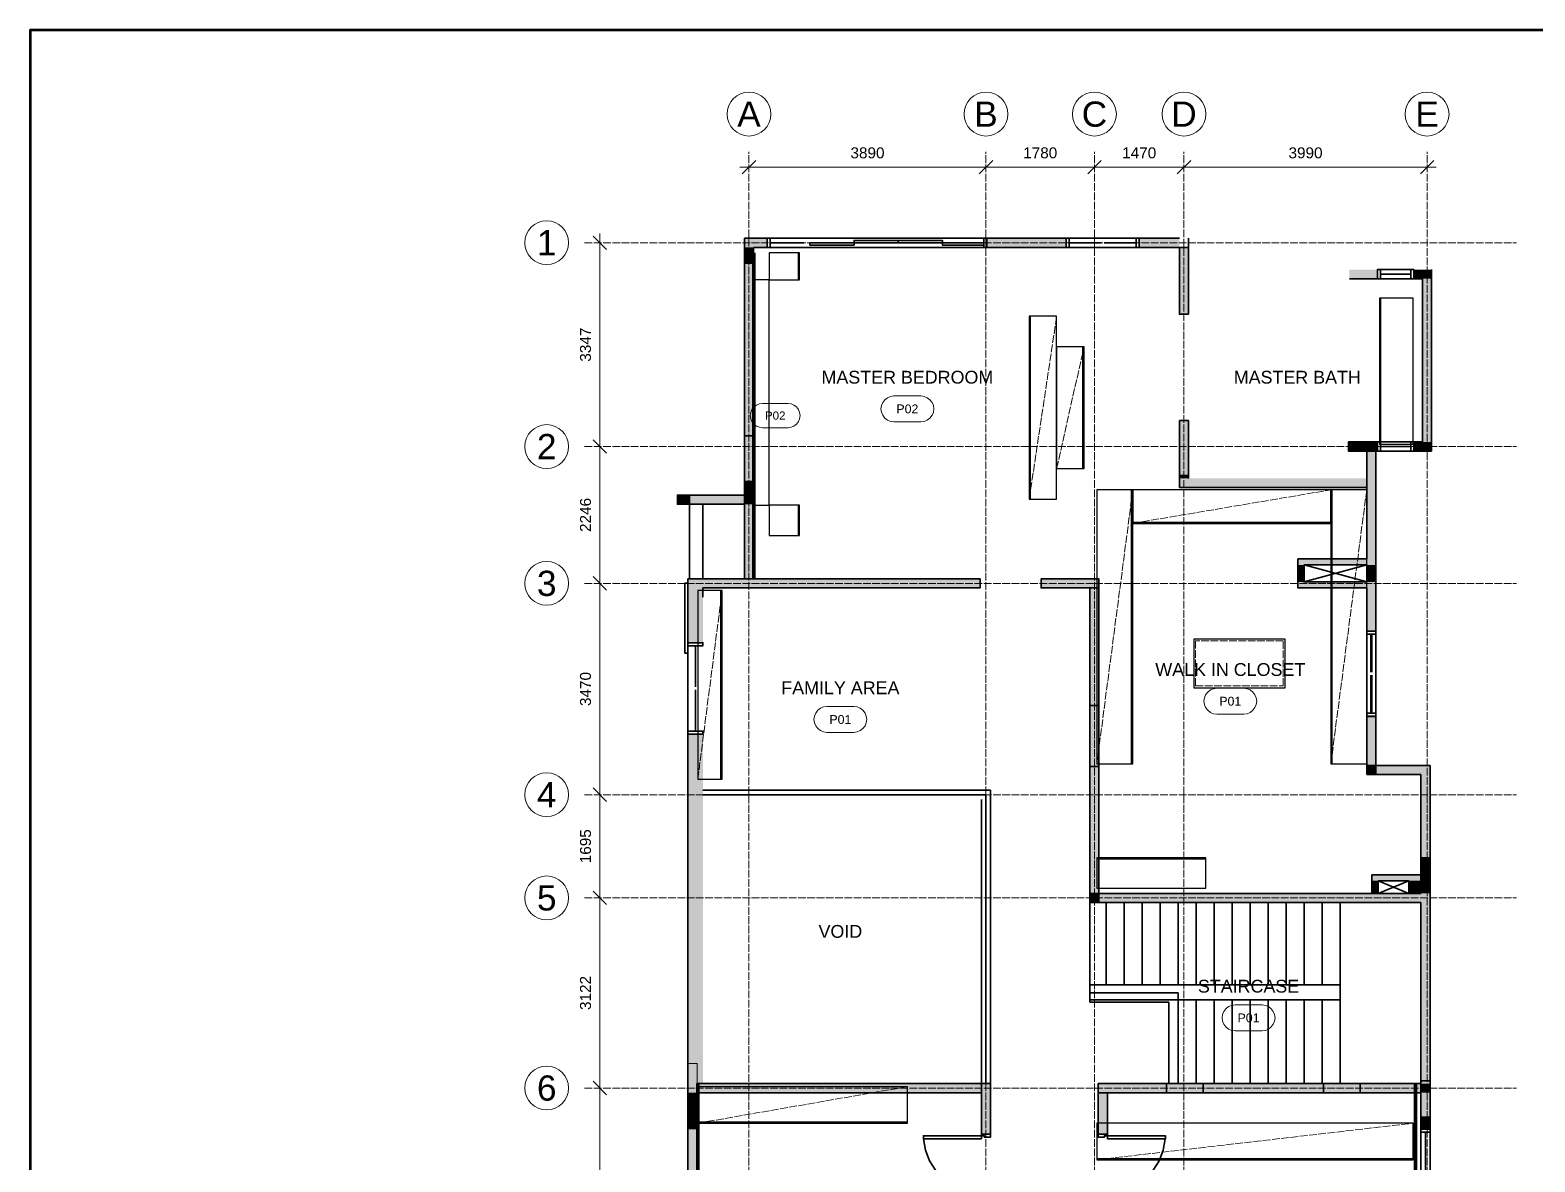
# Model space of a CAD drawing. Header units: millimetres. Extents: x 5 to 415, y 5 to 292.
# Drawn here: x 5 to 252, y 106.1 to 292 of the extents above; entities that cross this region are included whole.
import ezdxf
from ezdxf.enums import TextEntityAlignment as Align

# ---------------------------------------------------------------- set-up
doc = ezdxf.new("R2010")
doc.units = ezdxf.units.MM
doc.linetypes.add('DASHED', pattern=[1.524, 1.27, -0.254])
for name, color, linetype, lineweight in [('0-SHEET', 7, 'CONTINUOUS', 50), ('A-GRID', 8, 'DASHED', 13), ('A-GRID-TAG', 7, 'CONTINUOUS', 18), ('A-WALL', 250, 'CONTINUOUS', 35), ('A-WALL-DEMO', 1, 'DASHED', 35), ('A-WALL-FILL', 250, 'CONTINUOUS', 0), ('A-WALL-NEW', 5, 'CONTINUOUS', 35), ('A-WIND', 7, 'CONTINUOUS', 13), ('I-DIM', 5, 'CONTINUOUS', 13), ('I-FINISH', 6, 'CONTINUOUS', 50), ('I-JOIN', 6, 'CONTINUOUS', 25), ('I-JOIN-HIDDEN', 6, 'DASHED', 13), ('I-ROOM', 7, 'CONTINUOUS', 13), ('I-TAG', 5, 'CONTINUOUS', 13)]:
    doc.layers.add(name, color=color, linetype=linetype, lineweight=lineweight)
doc.styles.get("Standard").update_dxf_attribs({"font": 'arial.ttf'})

msp = doc.modelspace()

# ---------------------------------------------------------------- hatches: boundary and pattern name
at = {"layer": 'A-WALL-DEMO', "true_color": 0x727430}
h = msp.add_hatch(color=7, dxfattribs=at)
h.dxf.hatch_style = 1
h.paths.add_polyline_path([(123.74, 225.39), (122.24, 225.39), (123.74, 217.89), (123.74, 225.39)])
h = msp.add_hatch(color=7, dxfattribs=at)
h.dxf.hatch_style = 1
h.paths.add_polyline_path([(122.24, 225.39), (123.74, 217.89), (122.24, 217.89), (122.24, 225.39)])
h = msp.add_hatch(color=7, dxfattribs=at)
h.dxf.hatch_style = 1
h.paths.add_polyline_path([(180.45, 181.08), (178.95, 181.08), (180.45, 171.07), (180.45, 181.08)])
h = msp.add_hatch(color=7, dxfattribs=at)
h.dxf.hatch_style = 1
h.paths.add_polyline_path([(178.95, 181.08), (180.45, 171.07), (178.95, 171.07), (178.95, 181.08)])
at = {"layer": 'A-WALL-FILL', "true_color": 0x4d4d4d}
h = msp.add_hatch(color=7, dxfattribs=at)
h.dxf.hatch_style = 1
h.paths.add_polyline_path([(125.99, 257.82), (122.24, 257.82), (125.99, 256.32), (125.99, 257.82)])
h = msp.add_hatch(color=7, dxfattribs=at)
h.dxf.hatch_style = 1
h.paths.add_polyline_path([(122.24, 257.82), (125.99, 256.32), (122.24, 256.32), (122.24, 257.82)])
h = msp.add_hatch(color=7, dxfattribs=at)
h.dxf.hatch_style = 1
h.paths.add_polyline_path([(175.04, 257.82), (162.04, 257.82), (175.04, 256.32), (175.04, 257.82)])
h = msp.add_hatch(color=7, dxfattribs=at)
h.dxf.hatch_style = 1
h.paths.add_polyline_path([(162.04, 257.82), (175.04, 256.32), (162.04, 256.32), (162.04, 257.82)])
h = msp.add_hatch(color=7, dxfattribs=at)
h.dxf.hatch_style = 1
h.paths.add_polyline_path([(193.65, 257.82), (187.05, 257.82), (193.65, 256.32), (193.65, 257.82)])
h = msp.add_hatch(color=7, dxfattribs=at)
h.dxf.hatch_style = 1
h.paths.add_polyline_path([(187.05, 257.82), (193.65, 256.32), (187.05, 256.32), (187.05, 257.82)])
h = msp.add_hatch(color=7, dxfattribs=at)
h.dxf.hatch_style = 1
h.paths.add_polyline_path([(123.74, 256.32), (122.24, 256.32), (123.74, 253.6), (123.74, 256.32)])
h = msp.add_hatch(color=7, dxfattribs=at)
h.dxf.hatch_style = 1
h.paths.add_polyline_path([(122.24, 256.32), (123.74, 253.6), (122.24, 253.6), (122.24, 256.32)])
h = msp.add_hatch(color=7, dxfattribs=at)
h.dxf.hatch_style = 1
h.paths.add_polyline_path([(123.74, 253.6), (122.24, 253.6), (123.74, 225.39), (123.74, 253.6)])
h = msp.add_hatch(color=7, dxfattribs=at)
h.dxf.hatch_style = 1
h.paths.add_polyline_path([(122.24, 253.6), (123.74, 225.39), (122.24, 225.39), (122.24, 253.6)])
h = msp.add_hatch(color=7, dxfattribs=at)
h.dxf.hatch_style = 1
h.paths.add_polyline_path([(226.15, 252.66), (221.55, 252.66), (226.15, 251.16), (226.15, 252.66)])
h = msp.add_hatch(color=7, dxfattribs=at)
h.dxf.hatch_style = 1
h.paths.add_polyline_path([(221.55, 252.66), (226.15, 251.16), (221.55, 251.16), (221.55, 252.66)])
h = msp.add_hatch(color=7, dxfattribs=at)
h.dxf.hatch_style = 1
h.paths.add_polyline_path([(235.05, 252.66), (232.15, 252.66), (235.05, 251.16), (235.05, 252.66)])
h = msp.add_hatch(color=7, dxfattribs=at)
h.dxf.hatch_style = 1
h.paths.add_polyline_path([(232.15, 252.66), (235.05, 251.16), (232.15, 251.16), (232.15, 252.66)])
h = msp.add_hatch(color=7, dxfattribs=at)
h.dxf.hatch_style = 1
h.paths.add_polyline_path([(235.05, 251.16), (233.55, 251.16), (235.05, 224.37), (235.05, 251.16)])
h = msp.add_hatch(color=7, dxfattribs=at)
h.dxf.hatch_style = 1
h.paths.add_polyline_path([(233.55, 251.16), (235.05, 224.37), (233.55, 224.37), (233.55, 251.16)])
h = msp.add_hatch(color=7, dxfattribs=at)
h.dxf.hatch_style = 1
h.paths.add_polyline_path([(226.15, 224.37), (224.4, 224.37), (226.15, 222.87), (226.15, 224.37)])
h = msp.add_hatch(color=7, dxfattribs=at)
h.dxf.hatch_style = 1
h.paths.add_polyline_path([(224.4, 224.37), (226.15, 222.87), (224.4, 222.87), (224.4, 224.37)])
h = msp.add_hatch(color=7, dxfattribs=at)
h.dxf.hatch_style = 1
h.paths.add_polyline_path([(225.9, 222.87), (224.4, 222.87), (225.9, 218.37), (225.9, 222.87)])
h = msp.add_hatch(color=7, dxfattribs=at)
h.dxf.hatch_style = 1
h.paths.add_polyline_path([(224.4, 222.87), (225.9, 218.37), (224.4, 218.37), (224.4, 222.87)])
h = msp.add_hatch(color=7, dxfattribs=at)
h.dxf.hatch_style = 1
h.paths.add_polyline_path([(235.05, 224.37), (232.15, 224.37), (235.05, 222.87), (235.05, 224.37)])
h = msp.add_hatch(color=7, dxfattribs=at)
h.dxf.hatch_style = 1
h.paths.add_polyline_path([(232.15, 224.37), (235.05, 222.87), (232.15, 222.87), (232.15, 224.37)])
h = msp.add_hatch(color=7, dxfattribs=at)
h.dxf.hatch_style = 1
h.paths.add_polyline_path([(123.74, 217.89), (122.24, 217.89), (123.74, 216.64), (123.74, 217.89)])
h = msp.add_hatch(color=7, dxfattribs=at)
h.dxf.hatch_style = 1
h.paths.add_polyline_path([(122.24, 217.89), (123.74, 216.64), (122.24, 216.64), (122.24, 217.89)])
h = msp.add_hatch(color=7, dxfattribs=at)
h.dxf.hatch_style = 1
h.paths.add_polyline_path([(225.9, 218.37), (224.4, 218.37), (225.9, 205.17), (225.9, 218.37)])
h = msp.add_hatch(color=7, dxfattribs=at)
h.dxf.hatch_style = 1
h.paths.add_polyline_path([(224.4, 218.37), (225.9, 205.17), (224.4, 205.17), (224.4, 218.37)])
h = msp.add_hatch(color=7, dxfattribs=at)
h.dxf.hatch_style = 1
h.paths.add_polyline_path([(113.23, 215.64), (111.24, 215.64), (113.23, 214.14), (113.23, 215.64)])
h = msp.add_hatch(color=7, dxfattribs=at)
h.dxf.hatch_style = 1
h.paths.add_polyline_path([(111.24, 215.64), (113.23, 214.14), (111.24, 214.14), (111.24, 215.64)])
h = msp.add_hatch(color=7, dxfattribs=at)
h.dxf.hatch_style = 1
h.paths.add_polyline_path([(122.24, 215.64), (113.23, 215.64), (122.24, 214.14), (122.24, 215.64)])
h = msp.add_hatch(color=7, dxfattribs=at)
h.dxf.hatch_style = 1
h.paths.add_polyline_path([(113.23, 215.64), (122.24, 214.14), (113.23, 214.14), (113.23, 215.64)])
h = msp.add_hatch(color=7, dxfattribs=at)
h.dxf.hatch_style = 1
h.paths.add_polyline_path([(123.74, 216.64), (122.24, 216.64), (123.74, 215.64), (123.74, 216.64)])
h = msp.add_hatch(color=7, dxfattribs=at)
h.dxf.hatch_style = 1
h.paths.add_polyline_path([(122.24, 216.64), (123.74, 215.64), (122.24, 215.64), (122.24, 216.64)])
h = msp.add_hatch(color=7, dxfattribs=at)
h.dxf.hatch_style = 1
h.paths.add_polyline_path([(123.74, 215.64), (122.24, 215.64), (123.74, 214.14), (123.74, 215.64)])
h = msp.add_hatch(color=7, dxfattribs=at)
h.dxf.hatch_style = 1
h.paths.add_polyline_path([(122.24, 215.64), (123.74, 214.14), (122.24, 214.14), (122.24, 215.64)])
h = msp.add_hatch(color=7, dxfattribs=at)
h.dxf.hatch_style = 1
h.paths.add_polyline_path([(123.74, 214.14), (122.24, 214.14), (123.74, 201.88), (123.74, 214.14)])
h = msp.add_hatch(color=7, dxfattribs=at)
h.dxf.hatch_style = 1
h.paths.add_polyline_path([(122.24, 214.14), (123.74, 201.88), (122.24, 201.88), (122.24, 214.14)])
h = msp.add_hatch(color=7, dxfattribs=at)
h.dxf.hatch_style = 1
h.paths.add_polyline_path([(225.9, 205.17), (213.1, 205.17), (225.9, 204.17), (225.9, 205.17)])
h = msp.add_hatch(color=7, dxfattribs=at)
h.dxf.hatch_style = 1
h.paths.add_polyline_path([(213.1, 205.17), (225.9, 204.17), (213.1, 204.17), (213.1, 205.17)])
h = msp.add_hatch(color=7, dxfattribs=at)
h.dxf.hatch_style = 1
h.paths.add_polyline_path([(214.1, 204.17), (213.1, 204.17), (214.1, 201.39), (214.1, 204.17)])
h = msp.add_hatch(color=7, dxfattribs=at)
h.dxf.hatch_style = 1
h.paths.add_polyline_path([(213.1, 204.17), (214.1, 201.39), (213.1, 201.39), (213.1, 204.17)])
h = msp.add_hatch(color=7, dxfattribs=at)
h.dxf.hatch_style = 1
h.paths.add_polyline_path([(225.9, 204.17), (224.4, 204.17), (225.9, 201.88), (225.9, 204.17)])
h = msp.add_hatch(color=7, dxfattribs=at)
h.dxf.hatch_style = 1
h.paths.add_polyline_path([(224.4, 204.17), (225.9, 201.88), (224.4, 201.88), (224.4, 204.17)])
h = msp.add_hatch(color=7, dxfattribs=at)
h.dxf.hatch_style = 1
h.paths.add_polyline_path([(160.94, 201.88), (112.97, 201.88), (160.94, 200.39), (160.94, 201.88)])
h = msp.add_hatch(color=7, dxfattribs=at)
h.dxf.hatch_style = 1
h.paths.add_polyline_path([(112.97, 201.88), (160.94, 200.39), (112.97, 200.39), (112.97, 201.88)])
h = msp.add_hatch(color=7, dxfattribs=at)
h.dxf.hatch_style = 1
h.paths.add_polyline_path([(115.45, 200.39), (112.97, 200.39), (115.45, 191.39), (115.45, 200.39)])
h = msp.add_hatch(color=7, dxfattribs=at)
h.dxf.hatch_style = 1
h.paths.add_polyline_path([(112.97, 200.39), (115.45, 191.39), (112.97, 191.39), (112.97, 200.39)])
h = msp.add_hatch(color=7, dxfattribs=at)
h.dxf.hatch_style = 1
h.paths.add_polyline_path([(180.45, 201.88), (170.94, 201.88), (180.45, 200.39), (180.45, 201.88)])
h = msp.add_hatch(color=7, dxfattribs=at)
h.dxf.hatch_style = 1
h.paths.add_polyline_path([(170.94, 201.88), (180.45, 200.39), (170.94, 200.39), (170.94, 201.88)])
h = msp.add_hatch(color=7, dxfattribs=at)
h.dxf.hatch_style = 1
h.paths.add_polyline_path([(180.45, 200.39), (178.95, 200.39), (180.45, 181.08), (180.45, 200.39)])
h = msp.add_hatch(color=7, dxfattribs=at)
h.dxf.hatch_style = 1
h.paths.add_polyline_path([(178.95, 200.39), (180.45, 181.08), (178.95, 181.08), (178.95, 200.39)])
h = msp.add_hatch(color=7, dxfattribs=at)
h.dxf.hatch_style = 1
h.paths.add_polyline_path([(225.9, 201.39), (213.1, 201.39), (225.9, 200.39), (225.9, 201.39)])
h = msp.add_hatch(color=7, dxfattribs=at)
h.dxf.hatch_style = 1
h.paths.add_polyline_path([(213.1, 201.39), (225.9, 200.39), (213.1, 200.39), (213.1, 201.39)])
h = msp.add_hatch(color=7, dxfattribs=at)
h.dxf.hatch_style = 1
h.paths.add_polyline_path([(225.9, 201.88), (224.4, 201.88), (225.9, 201.39), (225.9, 201.88)])
h = msp.add_hatch(color=7, dxfattribs=at)
h.dxf.hatch_style = 1
h.paths.add_polyline_path([(224.4, 201.88), (225.9, 201.39), (224.4, 201.39), (224.4, 201.88)])
h = msp.add_hatch(color=7, dxfattribs=at)
h.dxf.hatch_style = 1
h.paths.add_polyline_path([(225.9, 200.39), (224.4, 200.39), (225.9, 193.31), (225.9, 200.39)])
h = msp.add_hatch(color=7, dxfattribs=at)
h.dxf.hatch_style = 1
h.paths.add_polyline_path([(224.4, 200.39), (225.9, 193.31), (224.4, 193.31), (224.4, 200.39)])
h = msp.add_hatch(color=7, dxfattribs=at)
h.dxf.hatch_style = 1
h.paths.add_polyline_path([(225.9, 179.31), (224.4, 179.31), (225.9, 171.24), (225.9, 179.31)])
h = msp.add_hatch(color=7, dxfattribs=at)
h.dxf.hatch_style = 1
h.paths.add_polyline_path([(224.4, 179.31), (225.9, 171.24), (224.4, 171.24), (224.4, 179.31)])
h = msp.add_hatch(color=7, dxfattribs=at)
h.dxf.hatch_style = 1
h.paths.add_polyline_path([(115.45, 176.39), (112.97, 176.39), (115.45, 119.01), (115.45, 176.39)])
h = msp.add_hatch(color=7, dxfattribs=at)
h.dxf.hatch_style = 1
h.paths.add_polyline_path([(112.97, 176.39), (115.45, 119.01), (112.97, 119.01), (112.97, 176.39)])
h = msp.add_hatch(color=7, dxfattribs=at)
h.dxf.hatch_style = 1
h.paths.add_polyline_path([(180.45, 171.07), (178.95, 171.07), (180.45, 150.23), (180.45, 171.07)])
h = msp.add_hatch(color=7, dxfattribs=at)
h.dxf.hatch_style = 1
h.paths.add_polyline_path([(178.95, 171.07), (180.45, 150.23), (178.95, 150.23), (178.95, 171.07)])
h = msp.add_hatch(color=7, dxfattribs=at)
h.dxf.hatch_style = 1
h.paths.add_polyline_path([(225.9, 171.24), (224.4, 171.24), (225.9, 170.28), (225.9, 171.24)])
h = msp.add_hatch(color=7, dxfattribs=at)
h.dxf.hatch_style = 1
h.paths.add_polyline_path([(224.4, 171.24), (225.9, 170.28), (224.4, 170.28), (224.4, 171.24)])
h = msp.add_hatch(color=7, dxfattribs=at)
h.dxf.hatch_style = 1
h.paths.add_polyline_path([(234.8, 171.24), (225.9, 171.24), (234.8, 170.28), (234.8, 171.24)])
h = msp.add_hatch(color=7, dxfattribs=at)
h.dxf.hatch_style = 1
h.paths.add_polyline_path([(225.9, 171.24), (234.8, 170.28), (225.9, 170.28), (225.9, 171.24)])
h = msp.add_hatch(color=7, dxfattribs=at)
h.dxf.hatch_style = 1
h.paths.add_polyline_path([(225.9, 170.28), (224.4, 170.28), (225.9, 169.74), (225.9, 170.28)])
h = msp.add_hatch(color=7, dxfattribs=at)
h.dxf.hatch_style = 1
h.paths.add_polyline_path([(224.4, 170.28), (225.9, 169.74), (224.4, 169.74), (224.4, 170.28)])
h = msp.add_hatch(color=7, dxfattribs=at)
h.dxf.hatch_style = 1
h.paths.add_polyline_path([(234.8, 170.28), (225.9, 170.28), (234.8, 169.74), (234.8, 170.28)])
h = msp.add_hatch(color=7, dxfattribs=at)
h.dxf.hatch_style = 1
h.paths.add_polyline_path([(225.9, 170.28), (234.8, 169.74), (225.9, 169.74), (225.9, 170.28)])
h = msp.add_hatch(color=7, dxfattribs=at)
h.dxf.hatch_style = 1
h.paths.add_polyline_path([(234.8, 169.74), (233.3, 169.74), (234.8, 156.23), (234.8, 169.74)])
h = msp.add_hatch(color=7, dxfattribs=at)
h.dxf.hatch_style = 1
h.paths.add_polyline_path([(233.3, 169.74), (234.8, 156.23), (233.3, 156.23), (233.3, 169.74)])
h = msp.add_hatch(color=7, dxfattribs=at)
h.dxf.hatch_style = 1
h.paths.add_polyline_path([(234.8, 156.23), (233.3, 156.23), (234.8, 153.31), (234.8, 156.23)])
h = msp.add_hatch(color=7, dxfattribs=at)
h.dxf.hatch_style = 1
h.paths.add_polyline_path([(233.3, 156.23), (234.8, 153.31), (233.3, 153.31), (233.3, 156.23)])
h = msp.add_hatch(color=7, dxfattribs=at)
h.dxf.hatch_style = 1
h.paths.add_polyline_path([(233.3, 153.31), (225.26, 153.31), (233.3, 152.32), (233.3, 153.31)])
h = msp.add_hatch(color=7, dxfattribs=at)
h.dxf.hatch_style = 1
h.paths.add_polyline_path([(225.26, 153.31), (233.3, 152.32), (225.26, 152.32), (225.26, 153.31)])
h = msp.add_hatch(color=7, dxfattribs=at)
h.dxf.hatch_style = 1
h.paths.add_polyline_path([(234.8, 153.31), (233.3, 153.31), (234.8, 150.23), (234.8, 153.31)])
h = msp.add_hatch(color=7, dxfattribs=at)
h.dxf.hatch_style = 1
h.paths.add_polyline_path([(233.3, 153.31), (234.8, 150.23), (233.3, 150.23), (233.3, 153.31)])
h = msp.add_hatch(color=7, dxfattribs=at)
h.dxf.hatch_style = 1
h.paths.add_polyline_path([(226.26, 152.32), (225.26, 152.32), (226.26, 150.23), (226.26, 152.32)])
h = msp.add_hatch(color=7, dxfattribs=at)
h.dxf.hatch_style = 1
h.paths.add_polyline_path([(225.26, 152.32), (226.26, 150.23), (225.26, 150.23), (225.26, 152.32)])
h = msp.add_hatch(color=7, dxfattribs=at)
h.dxf.hatch_style = 1
h.paths.add_polyline_path([(233.3, 152.32), (231.3, 152.32), (233.3, 150.23), (233.3, 152.32)])
h = msp.add_hatch(color=7, dxfattribs=at)
h.dxf.hatch_style = 1
h.paths.add_polyline_path([(231.3, 152.32), (233.3, 150.23), (231.3, 150.23), (231.3, 152.32)])
h = msp.add_hatch(color=7, dxfattribs=at)
h.dxf.hatch_style = 1
h.paths.add_polyline_path([(180.45, 150.23), (178.95, 150.23), (180.45, 148.73), (180.45, 150.23)])
h = msp.add_hatch(color=7, dxfattribs=at)
h.dxf.hatch_style = 1
h.paths.add_polyline_path([(178.95, 150.23), (180.45, 148.73), (178.95, 148.73), (178.95, 150.23)])
h = msp.add_hatch(color=7, dxfattribs=at)
h.dxf.hatch_style = 1
h.paths.add_polyline_path([(234.8, 150.23), (180.45, 150.23), (234.8, 148.73), (234.8, 150.23)])
h = msp.add_hatch(color=7, dxfattribs=at)
h.dxf.hatch_style = 1
h.paths.add_polyline_path([(180.45, 150.23), (234.8, 148.73), (180.45, 148.73), (180.45, 150.23)])
h = msp.add_hatch(color=7, dxfattribs=at)
h.dxf.hatch_style = 1
h.paths.add_polyline_path([(234.8, 148.73), (233.3, 148.73), (234.8, 119.01), (234.8, 148.73)])
h = msp.add_hatch(color=7, dxfattribs=at)
h.dxf.hatch_style = 1
h.paths.add_polyline_path([(233.3, 148.73), (234.8, 119.01), (233.3, 119.01), (233.3, 148.73)])
h = msp.add_hatch(color=7, dxfattribs=at)
h.dxf.hatch_style = 1
h.paths.add_polyline_path([(114.47, 114.28), (114.47, 122.28), (112.97, 114.28), (114.47, 114.28)])
h = msp.add_hatch(color=7, dxfattribs=at)
h.dxf.hatch_style = 1
h.paths.add_polyline_path([(114.47, 122.28), (112.97, 114.28), (112.97, 122.28), (114.47, 122.28)])
h = msp.add_hatch(color=7, dxfattribs=at)
h.dxf.hatch_style = 1
h.paths.add_polyline_path([(161.14, 119.01), (112.97, 119.01), (161.14, 117.51), (161.14, 119.01)])
h = msp.add_hatch(color=7, dxfattribs=at)
h.dxf.hatch_style = 1
h.paths.add_polyline_path([(112.97, 119.01), (161.14, 117.51), (112.97, 117.51), (112.97, 119.01)])
h = msp.add_hatch(color=7, dxfattribs=at)
h.dxf.hatch_style = 1
h.paths.add_polyline_path([(162.64, 119.01), (161.14, 119.01), (162.64, 110.71), (162.64, 119.01)])
h = msp.add_hatch(color=7, dxfattribs=at)
h.dxf.hatch_style = 1
h.paths.add_polyline_path([(161.14, 119.01), (162.64, 110.71), (161.14, 110.71), (161.14, 119.01)])
h = msp.add_hatch(color=7, dxfattribs=at)
h.dxf.hatch_style = 1
h.paths.add_polyline_path([(191.54, 119.01), (180.34, 119.01), (191.54, 117.51), (191.54, 119.01)])
h = msp.add_hatch(color=7, dxfattribs=at)
h.dxf.hatch_style = 1
h.paths.add_polyline_path([(180.34, 119.01), (191.54, 117.51), (180.34, 117.51), (180.34, 119.01)])
h = msp.add_hatch(color=7, dxfattribs=at)
h.dxf.hatch_style = 1
h.paths.add_polyline_path([(197.55, 117.51), (197.55, 119.01), (191.54, 117.51), (197.55, 117.51)])
h = msp.add_hatch(color=7, dxfattribs=at)
h.dxf.hatch_style = 1
h.paths.add_polyline_path([(197.55, 119.01), (191.54, 117.51), (191.54, 119.01), (197.55, 119.01)])
h = msp.add_hatch(color=7, dxfattribs=at)
h.dxf.hatch_style = 1
h.paths.add_polyline_path([(217.3, 119.01), (197.55, 119.01), (217.3, 117.51), (217.3, 119.01)])
h = msp.add_hatch(color=7, dxfattribs=at)
h.dxf.hatch_style = 1
h.paths.add_polyline_path([(197.55, 119.01), (217.3, 117.51), (197.55, 117.51), (197.55, 119.01)])
h = msp.add_hatch(color=7, dxfattribs=at)
h.dxf.hatch_style = 1
h.paths.add_polyline_path([(223.3, 117.51), (223.3, 119.01), (217.3, 117.51), (223.3, 117.51)])
h = msp.add_hatch(color=7, dxfattribs=at)
h.dxf.hatch_style = 1
h.paths.add_polyline_path([(223.3, 119.01), (217.3, 117.51), (217.3, 119.01), (223.3, 119.01)])
h = msp.add_hatch(color=7, dxfattribs=at)
h.dxf.hatch_style = 1
h.paths.add_polyline_path([(233.3, 119.01), (223.3, 119.01), (233.3, 117.51), (233.3, 119.01)])
h = msp.add_hatch(color=7, dxfattribs=at)
h.dxf.hatch_style = 1
h.paths.add_polyline_path([(223.3, 119.01), (233.3, 117.51), (223.3, 117.51), (223.3, 119.01)])
h = msp.add_hatch(color=7, dxfattribs=at)
h.dxf.hatch_style = 1
h.paths.add_polyline_path([(233.3, 113.49), (234.8, 113.49), (233.3, 119.48), (233.3, 113.49)])
h = msp.add_hatch(color=7, dxfattribs=at)
h.dxf.hatch_style = 1
h.paths.add_polyline_path([(234.8, 113.49), (233.3, 119.48), (234.8, 119.48), (234.8, 113.49)])
h = msp.add_hatch(color=7, dxfattribs=at)
h.dxf.hatch_style = 1
h.paths.add_polyline_path([(234.8, 119.01), (233.3, 119.01), (234.8, 117.51), (234.8, 119.01)])
h = msp.add_hatch(color=7, dxfattribs=at)
h.dxf.hatch_style = 1
h.paths.add_polyline_path([(233.3, 119.01), (234.8, 117.51), (233.3, 117.51), (233.3, 119.01)])
h = msp.add_hatch(color=7, dxfattribs=at)
h.dxf.hatch_style = 1
h.paths.add_polyline_path([(114.47, 117.51), (112.97, 117.51), (114.47, 114.75), (114.47, 117.51)])
h = msp.add_hatch(color=7, dxfattribs=at)
h.dxf.hatch_style = 1
h.paths.add_polyline_path([(112.97, 117.51), (114.47, 114.75), (112.97, 114.75), (112.97, 117.51)])
h = msp.add_hatch(color=7, dxfattribs=at)
h.dxf.hatch_style = 1
h.paths.add_polyline_path([(181.84, 117.51), (180.34, 117.51), (181.84, 110.71), (181.84, 117.51)])
h = msp.add_hatch(color=7, dxfattribs=at)
h.dxf.hatch_style = 1
h.paths.add_polyline_path([(180.34, 117.51), (181.84, 110.71), (180.34, 110.71), (180.34, 117.51)])
h = msp.add_hatch(color=7, dxfattribs=at)
h.dxf.hatch_style = 1
h.paths.add_polyline_path([(234.8, 117.51), (233.3, 117.51), (234.8, 111.5), (234.8, 117.51)])
h = msp.add_hatch(color=7, dxfattribs=at)
h.dxf.hatch_style = 1
h.paths.add_polyline_path([(233.3, 117.51), (234.8, 111.5), (233.3, 111.5), (233.3, 117.51)])
h = msp.add_hatch(color=7, dxfattribs=at)
h.dxf.hatch_style = 1
h.paths.add_polyline_path([(114.47, 114.75), (112.97, 114.75), (114.47, 114.28), (114.47, 114.75)])
h = msp.add_hatch(color=7, dxfattribs=at)
h.dxf.hatch_style = 1
h.paths.add_polyline_path([(112.97, 114.75), (114.47, 114.28), (112.97, 114.28), (112.97, 114.75)])
h = msp.add_hatch(color=7, dxfattribs=at)
h.dxf.hatch_style = 1
h.paths.add_polyline_path([(114.47, 114.28), (112.97, 114.28), (114.47, 111.5), (114.47, 114.28)])
h = msp.add_hatch(color=7, dxfattribs=at)
h.dxf.hatch_style = 1
h.paths.add_polyline_path([(112.97, 114.28), (114.47, 111.5), (112.97, 111.5), (112.97, 114.28)])
h = msp.add_hatch(color=7, dxfattribs=at)
h.dxf.hatch_style = 1
h.paths.add_polyline_path([(114.47, 111.5), (112.97, 111.5), (114.47, 104.77), (114.47, 111.5)])
h = msp.add_hatch(color=7, dxfattribs=at)
h.dxf.hatch_style = 1
h.paths.add_polyline_path([(112.97, 111.5), (114.47, 104.77), (112.97, 104.77), (112.97, 111.5)])
h = msp.add_hatch(color=7, dxfattribs=at)
h.dxf.hatch_style = 1
h.paths.add_polyline_path([(234.8, 113.49), (233.3, 113.49), (234.8, 111.5), (234.8, 113.49)])
h = msp.add_hatch(color=7, dxfattribs=at)
h.dxf.hatch_style = 1
h.paths.add_polyline_path([(233.3, 113.49), (234.8, 111.5), (233.3, 111.5), (233.3, 113.49)])
at = {"layer": 'A-WALL-NEW', "true_color": 0x4554a5}
h = msp.add_hatch(color=7, dxfattribs=at)
h.dxf.hatch_style = 1
h.paths.add_polyline_path([(195.15, 256.32), (193.65, 256.32), (195.15, 251.16), (195.15, 256.32)])
h = msp.add_hatch(color=7, dxfattribs=at)
h.dxf.hatch_style = 1
h.paths.add_polyline_path([(193.65, 256.32), (195.15, 251.16), (193.65, 251.16), (193.65, 256.32)])
h = msp.add_hatch(color=7, dxfattribs=at)
h.dxf.hatch_style = 1
h.paths.add_polyline_path([(195.15, 251.16), (193.65, 251.16), (195.15, 245.33), (195.15, 251.16)])
h = msp.add_hatch(color=7, dxfattribs=at)
h.dxf.hatch_style = 1
h.paths.add_polyline_path([(193.65, 251.16), (195.15, 245.33), (193.65, 245.33), (193.65, 251.16)])
h = msp.add_hatch(color=7, dxfattribs=at)
h.dxf.hatch_style = 1
h.paths.add_polyline_path([(195.15, 227.87), (193.65, 227.87), (195.15, 224.37), (195.15, 227.87)])
h = msp.add_hatch(color=7, dxfattribs=at)
h.dxf.hatch_style = 1
h.paths.add_polyline_path([(193.65, 227.87), (195.15, 224.37), (193.65, 224.37), (193.65, 227.87)])
h = msp.add_hatch(color=7, dxfattribs=at)
h.dxf.hatch_style = 1
h.paths.add_polyline_path([(195.15, 224.37), (193.65, 224.37), (195.15, 218.97), (195.15, 224.37)])
h = msp.add_hatch(color=7, dxfattribs=at)
h.dxf.hatch_style = 1
h.paths.add_polyline_path([(193.65, 224.37), (195.15, 218.97), (193.65, 218.97), (193.65, 224.37)])
h = msp.add_hatch(color=7, dxfattribs=at)
h.dxf.hatch_style = 1
h.paths.add_polyline_path([(224.4, 224.37), (221.4, 224.37), (224.4, 222.87), (224.4, 224.37)])
h = msp.add_hatch(color=7, dxfattribs=at)
h.dxf.hatch_style = 1
h.paths.add_polyline_path([(221.4, 224.37), (224.4, 222.87), (221.4, 222.87), (221.4, 224.37)])
h = msp.add_hatch(color=7, dxfattribs=at)
h.dxf.hatch_style = 1
h.paths.add_polyline_path([(195.15, 218.97), (193.65, 218.97), (195.15, 218.37), (195.15, 218.97)])
h = msp.add_hatch(color=7, dxfattribs=at)
h.dxf.hatch_style = 1
h.paths.add_polyline_path([(193.65, 218.97), (195.15, 218.37), (193.65, 218.37), (193.65, 218.97)])
h = msp.add_hatch(color=7, dxfattribs=at)
h.dxf.hatch_style = 1
h.paths.add_polyline_path([(224.4, 218.37), (193.65, 218.37), (224.4, 216.87), (224.4, 218.37)])
h = msp.add_hatch(color=7, dxfattribs=at)
h.dxf.hatch_style = 1
h.paths.add_polyline_path([(193.65, 218.37), (224.4, 216.87), (193.65, 216.87), (193.65, 218.37)])

# ---------------------------------------------------------------- linework, layer by layer
at = {"layer": '0-SHEET'}
msp.add_lwpolyline([(5, 5), (415, 5), (415, 292), (5, 292)], close=True, dxfattribs=at)
at = {"layer": 'A-GRID'}
for p, q in [((123, 37), (123, 272)), ((161.9, 37), (161.9, 272)), ((179.7, 37), (179.7, 272)), ((194.4, 37), (194.4, 272)), ((234.3, 37), (234.3, 272)), ((96, 257.08), (249, 257.08)), ((96, 223.61), (249, 223.61)), ((96, 201.15), (249, 201.15)), ((96, 166.45), (249, 166.45)), ((96, 149.5), (249, 149.5)), ((96, 118.28), (249, 118.28))]:
    msp.add_line(p, q, dxfattribs=at)
at = {"layer": 'A-GRID-TAG'}
for centre in [(123, 278.2), (161.9, 278.2), (179.7, 278.2), (194.4, 278.2), (234.3, 278.2), (89.8, 257.08), (89.8, 223.61), (89.8, 201.15), (89.8, 166.45), (89.8, 149.5), (89.8, 118.28)]:
    msp.add_circle(centre, 3.6, dxfattribs=at)
at = {"layer": 'A-WALL'}
for points in [[(122.24, 257.82), (193.65, 257.82)], [(122.24, 257.82), (122.24, 201.88)], [(123.74, 256.32), (125.99, 256.32), (125.99, 257.82), (125.99, 256.32)], [(126.49, 256.32), (125.99, 256.32), (125.99, 257.82), (126.49, 257.82), (126.49, 256.32)], [(126.49, 257.07), (131.99, 257.07)], [(132.99, 257.07), (161.54, 257.07)], [(140.24, 257.07), (140.24, 256.7), (132.99, 256.7), (132.99, 257.07), (140.24, 257.07)], [(147.49, 257.45), (147.49, 257.07), (140.24, 257.07), (140.24, 257.45), (147.49, 257.45)], [(147.49, 257.45), (147.49, 257.07), (154.74, 257.07), (154.74, 257.45), (147.49, 257.45)], [(154.74, 257.07), (154.74, 256.7), (161.54, 256.7), (161.54, 257.07), (154.74, 257.07)], [(162.04, 256.32), (161.54, 256.32), (161.54, 257.82), (162.04, 257.82), (162.04, 256.32)], [(162.04, 256.32), (162.04, 257.82)], [(175.04, 257.82), (175.04, 256.32)], [(175.54, 256.32), (175.04, 256.32), (175.04, 257.82), (175.54, 257.82), (175.54, 256.32)], [(180.79, 257.07), (175.54, 257.07)], [(186.54, 257.07), (181.29, 257.07)], [(187.05, 256.32), (186.54, 256.32), (186.54, 257.82), (187.05, 257.82), (187.05, 256.32)], [(195.15, 257.82), (195.15, 245.33)], [(123.74, 256.32), (168.65, 256.32)], [(123.74, 256.32), (123.74, 201.88)], [(123.74, 256.32), (167.14, 256.32)], [(168.65, 256.32), (195.15, 256.32)], [(193.65, 256.32), (193.65, 245.33)], [(193.65, 256.32), (193.65, 245.33), (195.15, 245.33)], [(195.15, 256.32), (195.15, 245.33)], [(232.15, 251.16), (232.15, 252.66), (226.15, 252.66), (226.15, 251.16), (232.15, 251.16)], [(226.65, 251.16), (226.15, 251.16), (226.15, 252.66), (226.65, 252.66), (226.65, 251.16)], [(232.15, 251.16), (231.65, 251.16), (231.65, 252.66), (232.15, 252.66), (232.15, 251.16)], [(235.05, 252.66), (235.05, 222.87)], [(233.55, 251.16), (221.55, 251.16)], [(226.65, 251.91), (231.65, 251.91)], [(233.55, 251.16), (233.55, 224.37)], [(193.65, 227.87), (193.65, 216.87)], [(193.65, 227.87), (193.65, 216.87)], [(195.15, 227.87), (193.65, 227.87)], [(195.15, 227.87), (195.15, 218.37)], [(122.24, 225.39), (123.74, 225.39)], [(224.4, 224.37), (221.4, 224.37), (221.4, 222.87), (224.4, 222.87)], [(233.55, 224.37), (224.4, 224.37)], [(224.4, 224.37), (224.4, 222.87), (224.4, 205.17)], [(224.6, 224.37), (224.4, 224.37)], [(235.05, 222.87), (224.4, 222.87)], [(225.9, 222.87), (225.9, 201.88)], [(226.15, 222.87), (226.15, 224.37)], [(226.65, 222.87), (226.15, 222.87), (226.15, 224.37), (226.65, 224.37), (226.65, 222.87)], [(226.65, 223.62), (231.65, 223.62)], [(232.15, 222.87), (231.65, 222.87), (231.65, 224.37), (232.15, 224.37), (232.15, 222.87)], [(233.55, 224.37), (232.15, 224.37), (232.15, 222.87)], [(123.74, 217.89), (122.24, 217.89)], [(123.74, 201.88), (123.74, 215.64), (123.74, 216.64), (122.24, 216.64), (122.24, 215.64), (114.74, 215.64), (111.24, 215.64), (111.24, 214.14), (113.23, 214.14), (113.23, 201.88)], [(113.23, 215.64), (122.24, 215.64), (122.24, 214.14), (113.23, 214.14), (113.23, 215.64)], [(224.4, 216.87), (193.65, 216.87)], [(115.45, 201.88), (115.45, 214.14)], [(213.1, 203.67), (213.1, 205.17)], [(224.4, 200.39), (213.1, 200.39), (213.1, 205.17), (224.4, 205.17), (213.1, 205.17)], [(213.1, 203.67), (213.1, 201.88)], [(224.4, 201.39), (214.1, 201.39), (214.1, 204.17), (224.4, 204.17), (224.4, 201.39)], [(224.4, 204.17), (214.1, 201.39)], [(214.1, 204.17), (224.4, 201.39)], [(224.4, 201.39), (224.4, 204.17)], [(112.97, 201.19), (112.48, 201.19), (112.48, 189.69), (112.97, 189.69)], [(160.94, 201.88), (112.97, 201.88)], [(112.97, 49.99), (112.97, 201.88)], [(160.94, 200.39), (115.45, 200.39)], [(115.45, 200.39), (115.45, 198.89)], [(160.94, 200.39), (160.94, 201.88)], [(180.45, 201.88), (170.94, 201.88)], [(170.94, 201.88), (170.94, 200.39), (180.45, 200.39), (180.45, 201.88), (170.94, 201.88)], [(180.45, 200.39), (178.95, 200.39)], [(178.95, 200.39), (178.95, 148.73)], [(178.95, 200.39), (178.95, 150.23), (233.3, 150.23)], [(180.45, 200.39), (180.45, 148.73)], [(224.4, 200.39), (213.1, 200.39)], [(224.4, 200.39), (219.9, 200.39)], [(224.4, 200.39), (224.4, 169.74)], [(225.9, 201.88), (225.9, 169.74)], [(224.4, 193.31), (224.4, 179.32), (225.9, 179.32), (225.9, 193.31), (224.4, 193.31)], [(225.9, 193.31), (225.9, 179.31), (224.4, 179.31), (224.4, 193.31), (225.9, 193.31)], [(225.9, 192.81), (225.9, 193.31), (224.4, 193.31), (224.4, 192.81), (225.9, 192.81)], [(225.05, 186.56), (225.05, 192.81)], [(225.25, 186.56), (225.25, 192.81)], [(115.45, 191.39), (112.97, 191.39)], [(112.97, 190.89), (112.97, 191.39), (115.45, 191.39), (115.45, 190.89), (112.97, 190.89)], [(114.21, 190.89), (114.21, 184.14)], [(225.05, 179.81), (225.05, 186.06)], [(225.25, 179.81), (225.25, 186.06)], [(114.21, 183.64), (114.21, 176.88)], [(180.45, 181.08), (180.45, 171.07), (178.95, 171.07), (178.95, 181.08), (180.45, 181.08)], [(225.9, 179.31), (225.9, 179.81), (224.4, 179.81), (224.4, 179.31), (225.9, 179.31)], [(114.47, 176.39), (112.97, 176.39), (115.45, 176.39), (115.45, 176.88), (112.97, 176.88), (112.97, 176.39)], [(115.45, 176.39), (112.97, 176.39)], [(234.8, 171.24), (224.4, 171.24)], [(234.8, 117.51), (234.8, 171.24)], [(233.3, 169.74), (224.4, 169.74)], [(233.3, 150.23), (233.3, 169.74)], [(115.45, 167.18), (162.64, 167.18)], [(115.45, 166.43), (161.89, 166.43), (161.89, 119.01)], [(161.14, 165.68), (161.14, 119.01), (161.14, 110.71)], [(162.64, 167.18), (162.64, 110.71)], [(225.26, 153.31), (225.26, 150.23), (233.3, 150.23), (233.3, 153.31), (225.26, 153.31)], [(226.26, 152.32), (226.26, 150.23), (231.3, 150.23), (231.3, 152.32), (226.26, 152.32)], [(226.26, 152.32), (231.3, 150.23)], [(226.26, 150.23), (231.3, 152.32)], [(178.95, 148.73), (233.3, 148.73)], [(178.95, 148.73), (178.95, 135.22)], [(184.56, 148.73), (184.56, 135.22), (181.61, 135.22), (181.61, 148.73), (184.56, 148.73)], [(187.52, 148.73), (187.52, 135.22), (184.56, 135.22), (184.56, 148.73), (187.52, 148.73)], [(190.48, 148.73), (190.48, 135.22), (187.52, 135.22), (187.52, 148.73), (190.48, 148.73)], [(193.44, 148.73), (193.44, 135.22), (190.48, 135.22), (190.48, 148.73), (193.44, 148.73)], [(196.39, 148.73), (196.39, 135.22), (193.44, 135.22), (193.44, 148.73), (196.39, 148.73)], [(199.35, 148.73), (199.35, 135.22), (196.39, 135.22), (196.39, 148.73), (199.35, 148.73)], [(202.31, 148.73), (202.31, 135.22), (199.35, 135.22), (199.35, 148.73), (202.31, 148.73)], [(205.27, 148.73), (205.27, 135.22), (202.31, 135.22), (202.31, 148.73), (205.27, 148.73)], [(208.23, 148.73), (208.23, 135.22), (205.27, 135.22), (205.27, 148.73), (208.23, 148.73)], [(211.18, 148.73), (211.18, 135.22), (208.23, 135.22), (208.23, 148.73), (211.18, 148.73)], [(214.14, 148.73), (214.14, 135.22), (211.18, 135.22), (211.18, 148.73), (214.14, 148.73)], [(217.1, 148.73), (217.1, 135.22), (214.14, 135.22), (214.14, 148.73), (217.1, 148.73)], [(220.05, 148.73), (220.05, 135.22), (217.1, 135.22), (217.1, 148.73), (220.05, 148.73)], [(233.3, 148.73), (233.3, 119.01)], [(178.95, 135.22), (178.95, 132.77), (220.05, 132.77), (220.05, 135.22), (178.95, 135.22)], [(193.44, 133.91), (178.95, 133.91), (178.95, 132.4)], [(193.44, 119.01), (193.44, 133.91)], [(191.94, 132.4), (178.95, 132.4)], [(180.34, 119.01), (191.94, 119.01), (191.94, 132.4)], [(196.39, 132.77), (196.39, 119.01), (193.44, 119.01), (193.44, 132.77), (196.39, 132.77)], [(199.35, 132.77), (199.35, 119.01), (196.39, 119.01), (196.39, 132.77), (199.35, 132.77)], [(202.31, 132.77), (202.31, 119.01), (199.35, 119.01), (199.35, 132.77), (202.31, 132.77)], [(205.27, 132.77), (205.27, 119.01), (202.31, 119.01), (202.31, 132.77), (205.27, 132.77)], [(208.23, 132.77), (208.23, 119.01), (205.27, 119.01), (205.27, 132.77), (208.23, 132.77)], [(211.18, 132.77), (211.18, 119.01), (208.23, 119.01), (208.23, 132.77), (211.18, 132.77)], [(214.14, 132.77), (214.14, 119.01), (211.18, 119.01), (211.18, 132.77), (214.14, 132.77)], [(217.1, 132.77), (217.1, 119.01), (214.14, 119.01), (214.14, 132.77), (217.1, 132.77)], [(220.05, 132.77), (220.05, 119.01), (217.1, 119.01), (217.1, 132.77), (220.05, 132.77)], [(162.64, 119.01), (114.47, 119.01)], [(233.3, 119.01), (180.34, 119.01)], [(180.34, 110.71), (180.34, 119.01)], [(197.55, 117.51), (191.54, 117.51), (191.54, 119.01), (197.55, 119.01), (197.55, 117.51)], [(223.3, 117.51), (217.3, 117.51), (217.3, 119.01), (223.3, 119.01), (223.3, 117.51)], [(223.3, 117.51), (223.3, 119.01)], [(233.3, 113.49), (233.3, 119.48), (234.8, 119.48), (234.8, 113.49), (233.3, 113.49)], [(233.3, 119.01), (233.3, 83.2)], [(161.14, 117.51), (114.47, 117.51)], [(114.47, 86.07), (114.47, 117.51)], [(233.3, 117.51), (180.34, 117.51)], [(181.84, 110.71), (181.84, 117.51)], [(191.34, 117.51), (198.84, 117.51)], [(233.3, 118.49), (233.3, 116.99)], [(234.8, 117.51), (234.8, 81.7)], [(233.3, 111.5), (234.8, 111.5)], [(233.3, 111.01), (233.3, 111.5), (234.8, 111.5), (234.8, 111.01), (233.3, 111.01)], [(151.64, 109.96), (161.14, 109.96), (161.14, 110.45), (151.64, 110.45), (151.64, 109.96)], [(151.64, 109.96), (151.97, 108.08), (152.64, 106.34), (153.61, 104.8), (154.85, 103.46), (156.3, 102.38), (157.94, 101.58), (159.74, 101.09), (161.64, 100.95)], [(162.64, 110.71), (161.14, 110.71)], [(162.64, 110.71), (161.14, 110.71), (161.14, 110.45), (161.65, 110.45), (161.65, 110.2), (162.64, 110.2), (162.64, 110.71)], [(181.84, 110.71), (180.34, 110.71)], [(180.34, 110.71), (181.84, 110.71), (181.84, 110.45), (181.34, 110.45), (181.34, 110.2), (180.34, 110.2), (180.34, 110.71)], [(181.33, 100.95), (183.23, 101.09), (185.03, 101.58), (186.67, 102.38), (188.12, 103.46), (189.36, 104.8), (190.33, 106.34), (191, 108.08), (191.33, 109.96)], [(191.34, 109.96), (181.84, 109.96), (181.84, 110.45), (191.34, 110.45), (191.34, 109.96)], [(234.05, 111.01), (234.05, 104.58)]]:
    msp.add_lwpolyline(points, dxfattribs=at)
at = {"layer": 'A-WIND'}
msp.add_lwpolyline([(114.47, 122.28), (114.47, 114.28), (112.97, 114.28), (112.97, 122.28), (114.47, 122.28)], dxfattribs=at)
at = {"layer": 'I-DIM'}
for p, q in [((121.5, 269.5), (163.4, 269.5)), ((121.9, 268.4), (124.1, 270.6)), ((160.4, 269.5), (181.2, 269.5)), ((160.8, 268.4), (163, 270.6)), ((160.8, 268.4), (163, 270.6)), ((178.2, 269.5), (195.9, 269.5)), ((178.6, 268.4), (180.8, 270.6)), ((178.6, 268.4), (180.8, 270.6)), ((192.9, 269.5), (235.8, 269.5)), ((193.3, 268.4), (195.5, 270.6)), ((193.3, 268.4), (195.5, 270.6)), ((233.2, 268.4), (235.4, 270.6)), ((99.6, 255.98), (97.4, 258.18)), ((98.5, 222.11), (98.5, 258.58)), ((98.5, 199.65), (98.5, 225.11)), ((99.6, 222.51), (97.4, 224.71)), ((99.6, 222.51), (97.4, 224.71)), ((98.5, 164.95), (98.5, 202.65)), ((99.6, 200.05), (97.4, 202.25)), ((99.6, 200.05), (97.4, 202.25)), ((99.6, 165.35), (97.4, 167.55)), ((99.6, 165.35), (97.4, 167.55)), ((98.5, 148), (98.5, 167.95)), ((98.5, 116.78), (98.5, 151)), ((99.6, 148.4), (97.4, 150.6)), ((99.6, 148.4), (97.4, 150.6)), ((99.6, 117.18), (97.4, 119.38)), ((99.6, 117.18), (97.4, 119.38)), ((98.5, 86.46), (98.5, 119.78))]:
    msp.add_line(p, q, dxfattribs=at)
at = {"layer": 'I-FINISH', "color": 6, "lineweight": 70}
for p, q in [((123.8, 202), (123.8, 255.4)), ((114.6, 85.5), (114.6, 119))]:
    msp.add_line(p, q, dxfattribs=at)
at = {"layer": 'I-FINISH', "color": 4, "lineweight": 70}
msp.add_line((232.4, 61), (232.4, 119), dxfattribs=at)
at = {"layer": 'I-JOIN'}
for p, q in [((131.1, 251), (131.1, 255.4)), ((226.7, 224), (226.7, 248)), ((169.2, 215), (169.2, 245)), ((177.8, 220), (177.8, 240)), ((185.8, 171.5), (185.8, 216.5)), ((218.7, 171.5), (218.7, 216.5)), ((131.1, 209), (131.1, 214)), ((186, 211.2), (218.5, 211.2)), ((118.4, 169), (118.4, 200)), ((180.1, 155.9), (198, 155.9)), ((114.6, 112.7), (149, 112.7)), ((180.1, 106.7), (232, 106.7))]:
    msp.add_line(p, q, dxfattribs=at)
for points in [[(126.3, 251), (131.3, 251), (131.3, 255.4), (126.3, 255.4)], [(123.8, 214), (126.3, 214), (126.3, 251), (123.8, 251)], [(226.5, 224), (232, 224), (232, 248), (226.5, 248)], [(169, 215), (173.5, 215), (173.5, 245), (169, 245)], [(173.5, 220), (178, 220), (178, 240), (173.5, 240)], [(180.1, 171.5), (186, 171.5), (186, 216.5), (180.1, 216.5)], [(186, 211), (218.5, 211), (218.5, 216.5), (186, 216.5)], [(218.5, 171.5), (224.4, 171.5), (224.4, 216.5), (218.5, 216.5)], [(126.3, 209), (131.3, 209), (131.3, 214), (126.3, 214)], [(114.6, 169), (118.6, 169), (118.6, 200), (114.6, 200)], [(196, 184), (211, 184), (211, 192), (196, 192)], [(180.1, 151.1), (198, 151.1), (198, 156.1), (180.1, 156.1)], [(114.6, 112.5), (149, 112.5), (149, 118.5), (114.6, 118.5)], [(180.1, 106.5), (232, 106.5), (232, 112.5), (180.1, 112.5)]]:
    msp.add_lwpolyline(points, close=True, dxfattribs=at)
at = {"layer": 'I-JOIN-HIDDEN'}
for p, q in [((169, 215), (173.5, 245)), ((173.5, 220), (178, 240)), ((180.1, 171.5), (186, 216.5)), ((186, 211), (218.5, 216.5)), ((218.5, 171.5), (224.4, 216.5)), ((114.6, 169), (118.6, 200)), ((114.6, 112.5), (149, 118.5)), ((180.1, 106.5), (232, 112.5))]:
    msp.add_line(p, q, dxfattribs=at)
msp.add_lwpolyline([(196.3, 184.3), (210.7, 184.3), (210.7, 191.7), (196.3, 191.7)], close=True, dxfattribs=at)
at = {"layer": 'I-TAG'}
for points in [[(125.22, 230.7), (124.7, 230.63), (124.22, 230.43), (123.81, 230.11), (123.49, 229.7), (123.29, 229.22), (123.22, 228.7), (123.29, 228.18), (123.49, 227.7), (123.81, 227.29), (124.22, 226.97), (124.7, 226.77), (125.22, 226.7), (129.38, 226.7), (129.9, 226.77), (130.38, 226.97), (130.79, 227.29), (131.11, 227.7), (131.31, 228.18), (131.38, 228.7), (131.31, 229.22), (131.11, 229.7), (130.79, 230.11), (130.38, 230.43), (129.9, 230.63), (129.38, 230.7)], [(146.79, 231.93), (146.24, 231.85), (145.73, 231.64), (145.29, 231.3), (144.95, 230.86), (144.74, 230.35), (144.66, 229.8), (144.74, 229.25), (144.95, 228.74), (145.29, 228.3), (145.73, 227.96), (146.24, 227.75), (146.79, 227.68), (151.21, 227.68), (151.76, 227.75), (152.27, 227.96), (152.71, 228.3), (153.05, 228.74), (153.26, 229.25), (153.34, 229.8), (153.26, 230.35), (153.05, 230.86), (152.71, 231.3), (152.27, 231.64), (151.76, 231.85), (151.21, 231.93)], [(199.79, 183.93), (199.24, 183.85), (198.73, 183.64), (198.29, 183.3), (197.95, 182.86), (197.74, 182.35), (197.66, 181.8), (197.74, 181.25), (197.95, 180.74), (198.29, 180.3), (198.73, 179.96), (199.24, 179.75), (199.79, 179.68), (204.21, 179.68), (204.76, 179.75), (205.27, 179.96), (205.71, 180.3), (206.05, 180.74), (206.26, 181.25), (206.34, 181.8), (206.26, 182.35), (206.05, 182.86), (205.71, 183.3), (205.27, 183.64), (204.76, 183.85), (204.21, 183.93)], [(135.79, 180.93), (135.24, 180.85), (134.73, 180.64), (134.29, 180.3), (133.95, 179.86), (133.74, 179.35), (133.66, 178.8), (133.74, 178.25), (133.95, 177.74), (134.29, 177.3), (134.73, 176.96), (135.24, 176.75), (135.79, 176.68), (140.21, 176.68), (140.76, 176.75), (141.27, 176.96), (141.71, 177.3), (142.05, 177.74), (142.26, 178.25), (142.34, 178.8), (142.26, 179.35), (142.05, 179.86), (141.71, 180.3), (141.27, 180.64), (140.76, 180.85), (140.21, 180.93)], [(202.79, 131.93), (202.24, 131.85), (201.73, 131.64), (201.29, 131.3), (200.95, 130.86), (200.74, 130.35), (200.66, 129.8), (200.74, 129.25), (200.95, 128.74), (201.29, 128.3), (201.73, 127.96), (202.24, 127.75), (202.79, 127.68), (207.21, 127.68), (207.76, 127.75), (208.27, 127.96), (208.71, 128.3), (209.05, 128.74), (209.26, 129.25), (209.34, 129.8), (209.26, 130.35), (209.05, 130.86), (208.71, 131.3), (208.27, 131.64), (207.76, 131.85), (207.21, 131.93)]]:
    msp.add_lwpolyline(points, close=True, dxfattribs=at)

# ---------------------------------------------------------------- texts
at = {"layer": 'A-GRID-TAG'}
for s, p in [('A', (123, 278.2)), ('B', (161.9, 278.2)), ('C', (179.7, 278.2)), ('D', (194.4, 278.2)), ('E', (234.3, 278.2)), ('1', (89.8, 257.08)), ('2', (89.8, 223.61)), ('3', (89.8, 201.15)), ('4', (89.8, 166.45)), ('5', (89.8, 149.5)), ('6', (89.8, 118.28))]:
    msp.add_text(s, height=4.14, dxfattribs=at).set_placement(p, align=Align.MIDDLE_CENTER)
at = {"layer": 'I-DIM'}
for s, p in [('3890', (142.45, 270.4)), ('1780', (170.8, 270.4)), ('1470', (187.05, 270.4)), ('3990', (214.35, 270.4))]:
    msp.add_text(s, height=1.8, dxfattribs=at).set_placement(p, align=Align.BOTTOM_CENTER)
for s, p in [('3347', (97.6, 240.34)), ('2246', (97.6, 212.38)), ('3470', (97.6, 183.8)), ('1695', (97.6, 157.98)), ('3122', (97.6, 133.89))]:
    msp.add_text(s, height=1.8, rotation=90, dxfattribs=at).set_placement(p, align=Align.BOTTOM_CENTER)
at = {"layer": 'I-ROOM'}
for s, p in [('MASTER BEDROOM', (149, 235)), ('MASTER BATH', (213, 235)), ('WALK IN CLOSET', (202, 187)), ('FAMILY AREA', (138, 184)), ('VOID', (138, 144)), ('STAIRCASE', (205, 135))]:
    msp.add_text(s, height=2.1, dxfattribs=at).set_placement(p, align=Align.MIDDLE_CENTER)
at = {"layer": 'I-TAG'}
for s, height, p in [('P02', 1.445, (149, 229.8)), ('P02', 1.36, (127.3, 228.7)), ('P01', 1.445, (202, 181.8)), ('P01', 1.445, (138, 178.8)), ('P01', 1.445, (205, 129.8))]:
    msp.add_text(s, height=height, dxfattribs=at).set_placement(p, align=Align.MIDDLE_CENTER)

doc.saveas('drawing.dxf')
